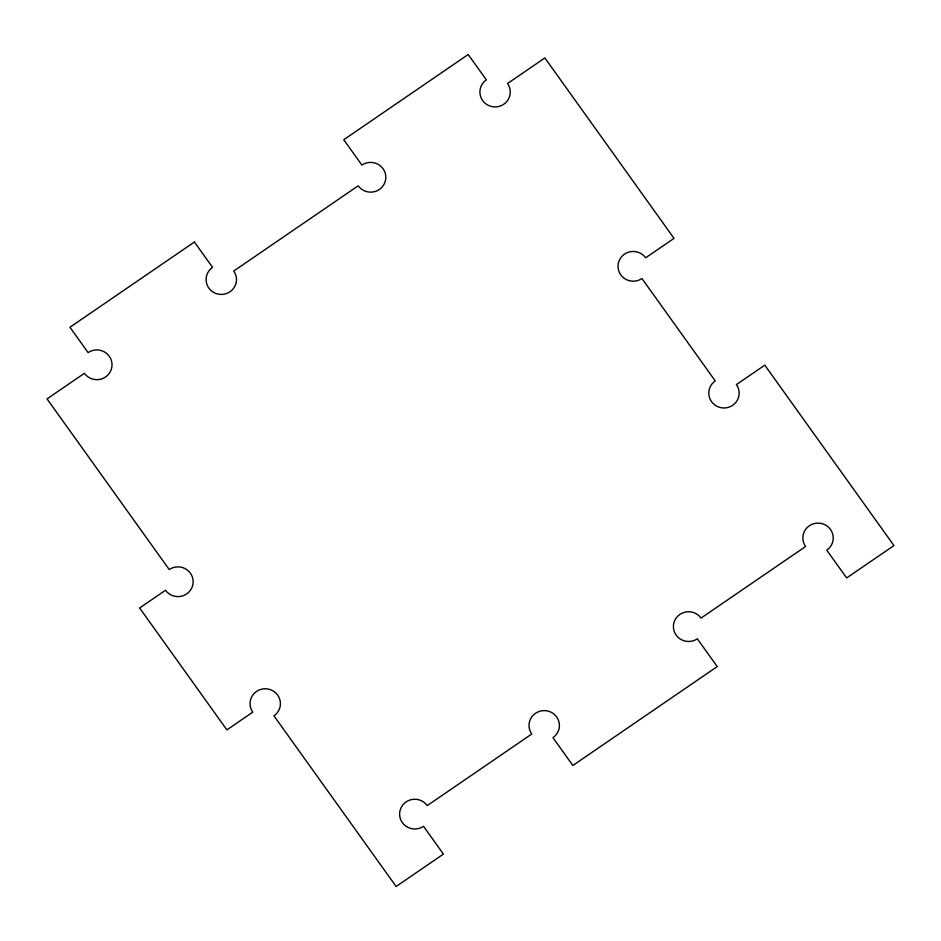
<?xml version="1.0" encoding="UTF-8"?>
<svg xmlns="http://www.w3.org/2000/svg" width="941" height="941" viewBox="0 0 941 941"><rect width="100%" height="100%" fill="white"/><g stroke="black" fill="none" stroke-linecap="round" stroke-linejoin="round"><path stroke-width="1.41" d="M194.411 242.013L69.952 327.245L88.101 352.604A15.197 14.88 1.8 0 1 109.274 356.274A15.197 14.88 1.8 0 1 105.557 376.988A15.197 14.88 1.8 0 1 84.384 373.318L47.05 398.89L169.227 569.552A15.197 14.88 1.8 0 1 190.4 573.21A15.197 14.88 1.8 0 1 186.683 593.924A15.197 14.88 1.8 0 1 165.51 590.266L139.621 607.992L226.887 729.887L252.776 712.161A15.197 14.88 1.8 0 1 256.493 691.447A15.197 14.88 1.8 0 1 277.666 695.117A15.197 14.88 1.8 0 1 273.949 715.83L396.126 886.493L443.423 854.11L423.521 826.316A15.197 14.88 1.8 0 1 402.348 822.646A15.197 14.88 1.8 0 1 406.065 801.932A15.197 14.88 1.8 0 1 427.238 805.602L531.783 734.004A15.197 14.88 1.8 0 1 535.5 713.29A15.197 14.88 1.8 0 1 556.672 716.96A15.197 14.88 1.8 0 1 552.955 737.673L572.857 765.468L717.218 666.593L697.328 638.798A15.197 14.88 1.8 0 1 676.156 635.14A15.197 14.88 1.8 0 1 679.873 614.426A15.197 14.88 1.8 0 1 701.045 618.084L805.59 546.498A15.197 14.88 1.8 0 1 809.307 525.784A15.197 14.88 1.8 0 1 830.48 529.454A15.197 14.88 1.8 0 1 826.763 550.167L846.653 577.95L893.95 545.568L764.786 365.155L736.415 384.587A15.197 14.88 1.8 0 1 732.698 405.3A15.197 14.88 1.8 0 1 711.525 401.631A15.197 14.88 1.8 0 1 715.242 380.917L641.938 278.524A15.197 14.88 1.8 0 1 620.766 274.854A15.197 14.88 1.8 0 1 624.483 254.141A15.197 14.88 1.8 0 1 645.655 257.81L674.027 238.379L544.874 57.954L507.54 83.526A15.197 14.88 1.8 0 1 503.811 104.239A15.197 14.88 1.8 0 1 482.639 100.569A15.197 14.88 1.8 0 1 486.368 79.856L468.206 54.507L343.759 139.738L361.909 165.098A15.197 14.88 1.8 0 1 383.081 168.757A15.197 14.88 1.8 0 1 379.364 189.47A15.197 14.88 1.8 0 1 358.192 185.812L233.733 271.043A15.197 14.88 1.8 0 1 230.016 291.757A15.197 14.88 1.8 0 1 208.843 288.087A15.197 14.88 1.8 0 1 212.56 267.373L194.411 242.013"/></g></svg>
